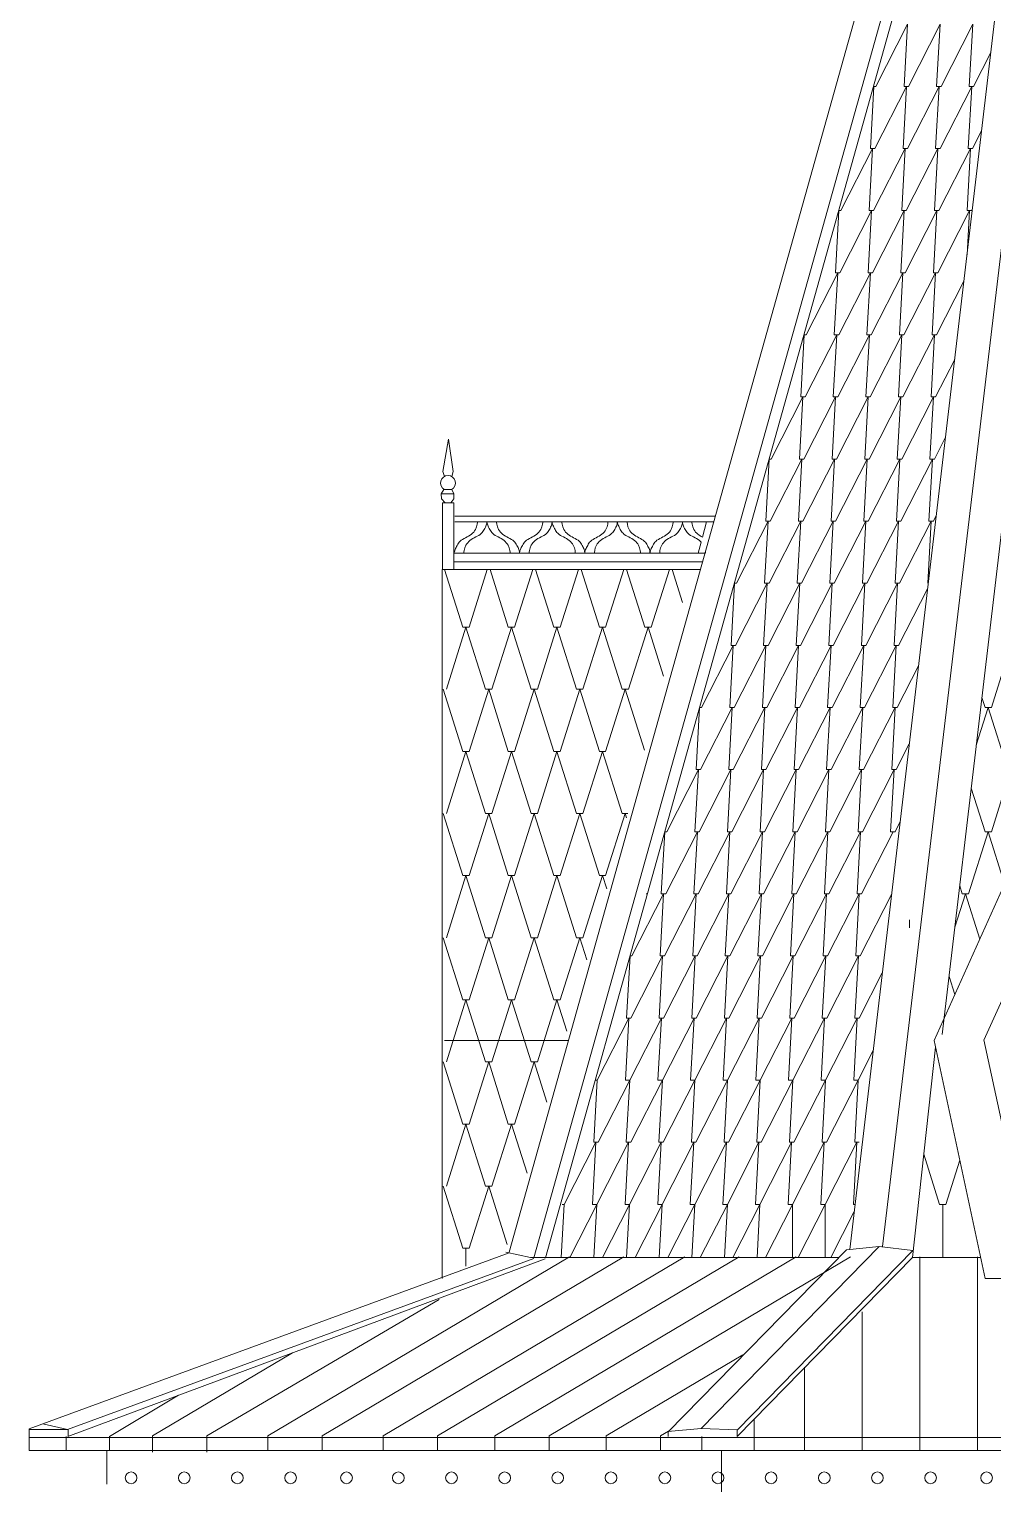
# Model space of a CAD drawing. Header units: millimetres. Extents: x 2399 to 111977, y 1313 to 59551.
# Drawn here: x 11889 to 15033, y 46561 to 51308 of the extents above; entities that cross this region are included whole.
import ezdxf

# ---------------------------------------------------------------- set-up
doc = ezdxf.new("R2010")
doc.units = ezdxf.units.MM
doc.layers.add('hatch1', color=7, linetype='Continuous', lineweight=20, true_color=0x6a6a6a)
doc.layers.add('main line', color=7, linetype='Continuous', lineweight=13)

msp = doc.modelspace()

# ---------------------------------------------------------------- linework, layer by layer
at = {"layer": 'hatch1', "color": 251, "linetype": 'Continuous', "lineweight": 20, "true_color": 0x6a6a6a}
for p, q in [((14651.2809, 51121.1367), (14754.5786, 51323.7863)), ((14754.5786, 51323.7863), (14743.4017, 51121.1367)), ((14757.7202, 51121.1367), (14861.0179, 51323.7863)), ((14861.0179, 51323.7863), (14849.8411, 51121.1367)), ((14864.1596, 51121.1367), (14967.4573, 51323.7863)), ((14967.4573, 51323.7863), (14956.2804, 51121.1367)), ((14970.5989, 51121.1367), (15026.8586, 51231.5071)), ((14644.9024, 51121.1367), (14633.7256, 50918.487)), ((14651.2809, 51121.1367), (14644.9024, 51121.1367)), ((14648.0441, 50918.487), (14751.3418, 51121.1367)), ((14751.3418, 51121.1367), (14740.1649, 50918.487)), ((14757.7202, 51121.1367), (14743.4017, 51121.1367)), ((14754.4834, 50918.487), (14857.7811, 51121.1367)), ((14857.7811, 51121.1367), (14846.6043, 50918.487)), ((14864.1596, 51121.1367), (14849.8411, 51121.1367)), ((14860.9228, 50918.487), (14964.2204, 51121.1367)), ((14964.2204, 51121.1367), (14953.0436, 50918.487)), ((14970.5989, 51121.1367), (14956.2804, 51121.1367)), ((14967.3621, 50918.487), (14996.7368, 50976.1144)), ((14537.5871, 50715.8373), (14640.8848, 50918.487)), ((14640.8848, 50918.487), (14629.708, 50715.8373)), ((14648.0441, 50918.487), (14633.7256, 50918.487)), ((14644.0265, 50715.8373), (14747.3242, 50918.487)), ((14747.3242, 50918.487), (14736.1473, 50715.8373)), ((14754.4834, 50918.487), (14740.1649, 50918.487)), ((14750.4658, 50715.8373), (14853.7635, 50918.487)), ((14853.7635, 50918.487), (14842.5867, 50715.8373)), ((14860.9228, 50918.487), (14846.6043, 50918.487)), ((14856.9052, 50715.8373), (14960.2028, 50918.487)), ((14960.2028, 50918.487), (14949.026, 50715.8373)), ((14967.3621, 50918.487), (14953.0436, 50918.487)), ((14531.2087, 50715.8373), (14520.0318, 50513.1876)), ((14537.5871, 50715.8373), (14531.2087, 50715.8373)), ((14534.3503, 50513.1876), (14637.648, 50715.8373)), ((14637.648, 50715.8373), (14626.4712, 50513.1876)), ((14644.0265, 50715.8373), (14629.708, 50715.8373)), ((14640.7897, 50513.1876), (14744.0874, 50715.8373)), ((14744.0874, 50715.8373), (14732.9105, 50513.1876)), ((14750.4658, 50715.8373), (14736.1473, 50715.8373)), ((14747.229, 50513.1876), (14850.5267, 50715.8373)), ((14850.5267, 50715.8373), (14839.3498, 50513.1876)), ((14856.9052, 50715.8373), (14842.5867, 50715.8373)), ((14853.6683, 50513.1876), (14956.966, 50715.8373)), ((14956.966, 50715.8373), (14948.9964, 50571.3391)), ((14963.3445, 50715.8373), (14949.026, 50715.8373)), ((14963.3445, 50715.8373), (14966.8501, 50722.7146)), ((14423.8934, 50310.5379), (14527.1911, 50513.1876)), ((14527.1911, 50513.1876), (14516.0142, 50310.5379)), ((14534.3503, 50513.1876), (14520.0318, 50513.1876)), ((14530.3327, 50310.5379), (14633.6304, 50513.1876)), ((14633.6304, 50513.1876), (14622.4536, 50310.5379)), ((14640.7897, 50513.1876), (14626.4712, 50513.1876)), ((14636.7721, 50310.5379), (14740.0698, 50513.1876)), ((14740.0698, 50513.1876), (14728.8929, 50310.5379)), ((14747.229, 50513.1876), (14732.9105, 50513.1876)), ((14743.2114, 50310.5379), (14846.5091, 50513.1876)), ((14846.5091, 50513.1876), (14835.3322, 50310.5379)), ((14853.6683, 50513.1876), (14839.3498, 50513.1876)), ((14849.6507, 50310.5379), (14938.8835, 50485.595)), ((14417.5149, 50310.5379), (14406.3381, 50107.8882)), ((14423.8934, 50310.5379), (14417.5149, 50310.5379)), ((14420.6566, 50107.8882), (14523.9543, 50310.5379)), ((14523.9543, 50310.5379), (14512.7774, 50107.8882)), ((14530.3327, 50310.5379), (14516.0142, 50310.5379)), ((14527.0959, 50107.8882), (14630.3936, 50310.5379)), ((14630.3936, 50310.5379), (14619.2168, 50107.8882)), ((14636.7721, 50310.5379), (14622.4536, 50310.5379)), ((14633.5352, 50107.8882), (14736.8329, 50310.5379)), ((14736.8329, 50310.5379), (14725.6561, 50107.8882)), ((14743.2114, 50310.5379), (14728.8929, 50310.5379)), ((14739.9746, 50107.8882), (14843.2723, 50310.5379)), ((14843.2723, 50310.5379), (14832.0954, 50107.8882)), ((14849.6507, 50310.5379), (14835.3322, 50310.5379)), ((14846.4139, 50107.8882), (14908.7618, 50230.2023)), ((14310.1996, 49905.2385), (14413.4973, 50107.8882)), ((14413.4973, 50107.8882), (14402.3205, 49905.2385)), ((14420.6566, 50107.8882), (14406.3381, 50107.8882)), ((14416.639, 49905.2385), (14519.9367, 50107.8882)), ((14519.9367, 50107.8882), (14508.7598, 49905.2385)), ((14527.0959, 50107.8882), (14512.7774, 50107.8882)), ((14523.0783, 49905.2385), (14626.376, 50107.8882)), ((14626.376, 50107.8882), (14615.1992, 49905.2385)), ((14633.5352, 50107.8882), (14619.2168, 50107.8882)), ((14629.5176, 49905.2385), (14732.8153, 50107.8882)), ((14732.8153, 50107.8882), (14721.6385, 49905.2385)), ((14739.9746, 50107.8882), (14725.6561, 50107.8882)), ((14735.957, 49905.2385), (14839.2547, 50107.8882)), ((14839.2547, 50107.8882), (14828.0778, 49905.2385)), ((14846.4139, 50107.8882), (14832.0954, 50107.8882)), ((14842.3963, 49905.2385), (14878.875, 49976.8025)), ((14303.8212, 49905.2385), (14292.6443, 49702.5888)), ((14310.1996, 49905.2385), (14303.8212, 49905.2385)), ((14306.9628, 49702.5888), (14410.2605, 49905.2385)), ((14410.2605, 49905.2385), (14399.0837, 49702.5888)), ((14416.639, 49905.2385), (14402.3205, 49905.2385)), ((14413.4022, 49702.5888), (14516.6998, 49905.2385)), ((14516.6998, 49905.2385), (14505.523, 49702.5888)), ((14523.0783, 49905.2385), (14508.7598, 49905.2385)), ((14519.8415, 49702.5888), (14623.1392, 49905.2385)), ((14623.1392, 49905.2385), (14611.9623, 49702.5888)), ((14629.5176, 49905.2385), (14615.1992, 49905.2385)), ((14626.2808, 49702.5888), (14729.5785, 49905.2385)), ((14729.5785, 49905.2385), (14718.4017, 49702.5888)), ((14735.957, 49905.2385), (14721.6385, 49905.2385)), ((14732.7202, 49702.5888), (14836.0179, 49905.2385)), ((14836.0179, 49905.2385), (14824.841, 49702.5888)), ((14842.3963, 49905.2385), (14828.0778, 49905.2385)), ((14196.5059, 49499.9391), (14299.8036, 49702.5888)), ((14299.8036, 49702.5888), (14288.6267, 49499.9391)), ((14306.9628, 49702.5888), (14292.6443, 49702.5888)), ((14302.9452, 49499.9391), (14406.2429, 49702.5888)), ((14406.2429, 49702.5888), (14395.0661, 49499.9391)), ((14413.4022, 49702.5888), (14399.0837, 49702.5888)), ((14409.3846, 49499.9391), (14512.6822, 49702.5888)), ((14512.6822, 49702.5888), (14501.5054, 49499.9391)), ((14519.8415, 49702.5888), (14505.523, 49702.5888)), ((14515.8239, 49499.9391), (14619.1216, 49702.5888)), ((14619.1216, 49702.5888), (14607.9447, 49499.9391)), ((14626.2808, 49702.5888), (14611.9623, 49702.5888)), ((14622.2632, 49499.9391), (14725.5609, 49702.5888)), ((14725.5609, 49702.5888), (14714.3841, 49499.9391)), ((14732.7202, 49702.5888), (14718.4017, 49702.5888)), ((14728.7026, 49499.9391), (14832.0003, 49702.5888)), ((14832.0003, 49702.5888), (14820.8234, 49499.9391)), ((14839.1595, 49702.5888), (14824.841, 49702.5888)), ((14839.1595, 49702.5888), (14848.7533, 49721.4099)), ((13244.5392, 49544.9284), (13303.9089, 49356.7877)), ((13383.8699, 49544.9284), (13324.5002, 49356.7877)), ((13393.0268, 49544.9284), (13452.3965, 49356.7877)), ((13532.3575, 49544.9284), (13472.9878, 49356.7877)), ((13541.5144, 49544.9284), (13600.884, 49356.7877)), ((13680.845, 49544.9284), (13621.4754, 49356.7877)), ((13690.002, 49544.9284), (13749.3716, 49356.7877)), ((13829.3326, 49544.9284), (13769.963, 49356.7877)), ((13838.4895, 49544.9284), (13897.8592, 49356.7877)), ((13977.8202, 49544.9284), (13918.4505, 49356.7877)), ((13986.9771, 49544.9284), (14020.8357, 49437.6317)), ((14190.1274, 49499.9391), (14178.9506, 49297.2894)), ((14196.5059, 49499.9391), (14190.1274, 49499.9391)), ((14193.2691, 49297.2894), (14296.5668, 49499.9391)), ((14296.5668, 49499.9391), (14285.3899, 49297.2894)), ((14302.9452, 49499.9391), (14288.6267, 49499.9391)), ((14299.7084, 49297.2894), (14403.0061, 49499.9391)), ((14403.0061, 49499.9391), (14391.8292, 49297.2894)), ((14409.3846, 49499.9391), (14395.0661, 49499.9391)), ((14406.1477, 49297.2894), (14509.4454, 49499.9391)), ((14509.4454, 49499.9391), (14498.2686, 49297.2894)), ((14515.8239, 49499.9391), (14501.5054, 49499.9391)), ((14512.5871, 49297.2894), (14615.8848, 49499.9391)), ((14615.8848, 49499.9391), (14604.7079, 49297.2894)), ((14622.2632, 49499.9391), (14607.9447, 49499.9391)), ((14619.0264, 49297.2894), (14722.3241, 49499.9391)), ((14722.3241, 49499.9391), (14711.1473, 49297.2894)), ((14728.7026, 49499.9391), (14714.3841, 49499.9391)), ((14725.4658, 49297.2894), (14820.7867, 49484.2903)), ((14822.6323, 49499.9391), (14820.8234, 49499.9391)), ((13314.2045, 49356.7877), (13250.2564, 49154.138)), ((13324.5002, 49356.7877), (13303.9089, 49356.7877)), ((13314.2045, 49356.7877), (13378.1527, 49154.138)), ((13462.6921, 49356.7877), (13398.744, 49154.138)), ((13472.9878, 49356.7877), (13452.3965, 49356.7877)), ((13462.6921, 49356.7877), (13526.6402, 49154.138)), ((13611.1797, 49356.7877), (13547.2316, 49154.138)), ((13621.4754, 49356.7877), (13600.884, 49356.7877)), ((13611.1797, 49356.7877), (13675.1278, 49154.138)), ((13759.6673, 49356.7877), (13695.7192, 49154.138)), ((13769.963, 49356.7877), (13749.3716, 49356.7877)), ((13759.6673, 49356.7877), (13823.6154, 49154.138)), ((13908.1549, 49356.7877), (13844.2067, 49154.138)), ((13918.4505, 49356.7877), (13897.8592, 49356.7877)), ((13908.1549, 49356.7877), (13958.7198, 49196.5488)), ((14082.8121, 49094.6397), (14186.1098, 49297.2894)), ((14186.1098, 49297.2894), (14174.933, 49094.6397)), ((14193.2691, 49297.2894), (14178.9506, 49297.2894)), ((14189.2515, 49094.6397), (14292.5492, 49297.2894)), ((14292.5492, 49297.2894), (14281.3723, 49094.6397)), ((14299.7084, 49297.2894), (14285.3899, 49297.2894)), ((14295.6908, 49094.6397), (14398.9885, 49297.2894)), ((14398.9885, 49297.2894), (14387.8116, 49094.6397)), ((14406.1477, 49297.2894), (14391.8292, 49297.2894)), ((14402.1301, 49094.6397), (14505.4278, 49297.2894)), ((14505.4278, 49297.2894), (14494.251, 49094.6397)), ((14512.5871, 49297.2894), (14498.2686, 49297.2894)), ((14508.5695, 49094.6397), (14611.8672, 49297.2894)), ((14611.8672, 49297.2894), (14600.6903, 49094.6397)), ((14619.0264, 49297.2894), (14604.7079, 49297.2894)), ((14615.0088, 49094.6397), (14718.3065, 49297.2894)), ((14718.3065, 49297.2894), (14707.1297, 49094.6397)), ((14725.4658, 49297.2894), (14711.1473, 49297.2894)), ((15092.2972, 49297.2894), (15028.349, 49094.6397)), ((14721.4482, 49094.6397), (14790.9, 49230.8904)), ((13239.9607, 49154.138), (13303.9089, 48951.4883)), ((13388.4483, 49154.138), (13324.5002, 48951.4883)), ((13398.744, 49154.138), (13378.1527, 49154.138)), ((13388.4483, 49154.138), (13452.3965, 48951.4883)), ((13536.9359, 49154.138), (13472.9878, 48951.4883)), ((13547.2316, 49154.138), (13526.6402, 49154.138)), ((13536.9359, 49154.138), (13600.884, 48951.4883)), ((13685.4235, 49154.138), (13621.4754, 48951.4883)), ((13695.7192, 49154.138), (13675.1278, 49154.138)), ((13685.4235, 49154.138), (13749.3716, 48951.4883)), ((13833.9111, 49154.138), (13769.963, 48951.4883)), ((13844.2067, 49154.138), (13823.6154, 49154.138)), ((13833.9111, 49154.138), (13896.604, 48955.466)), ((14076.4337, 49094.6397), (14065.2568, 48891.99)), ((14082.8121, 49094.6397), (14076.4337, 49094.6397)), ((14079.5753, 48891.99), (14182.873, 49094.6397)), ((14182.873, 49094.6397), (14171.6962, 48891.99)), ((14189.2515, 49094.6397), (14174.933, 49094.6397)), ((14186.0146, 48891.99), (14289.3123, 49094.6397)), ((14289.3123, 49094.6397), (14278.1355, 48891.99)), ((14295.6908, 49094.6397), (14281.3723, 49094.6397)), ((14292.454, 48891.99), (14395.7517, 49094.6397)), ((14395.7517, 49094.6397), (14384.5748, 48891.99)), ((14402.1301, 49094.6397), (14387.8116, 49094.6397)), ((14398.8933, 48891.99), (14502.191, 49094.6397)), ((14502.191, 49094.6397), (14491.0142, 48891.99)), ((14508.5695, 49094.6397), (14494.251, 49094.6397)), ((14505.3327, 48891.99), (14608.6304, 49094.6397)), ((14608.6304, 49094.6397), (14597.4535, 48891.99)), ((14615.0088, 49094.6397), (14600.6903, 49094.6397)), ((14611.772, 48891.99), (14715.0697, 49094.6397)), ((14715.0697, 49094.6397), (14703.8928, 48891.99)), ((14721.4482, 49094.6397), (14707.1297, 49094.6397)), ((15018.0534, 49094.6397), (14979.3786, 48972.0805)), ((14997.5873, 49126.8693), (15007.7577, 49094.6397)), ((15007.7577, 49094.6397), (15028.349, 49094.6397)), ((15018.0534, 49094.6397), (15082.0015, 48891.99)), ((13314.2045, 48951.4883), (13250.2564, 48748.8386)), ((13324.5002, 48951.4883), (13303.9089, 48951.4883)), ((13314.2045, 48951.4883), (13378.1527, 48748.8386)), ((13462.6921, 48951.4883), (13398.744, 48748.8386)), ((13472.9878, 48951.4883), (13452.3965, 48951.4883)), ((13462.6921, 48951.4883), (13526.6402, 48748.8386)), ((13611.1797, 48951.4883), (13547.2316, 48748.8386)), ((13621.4754, 48951.4883), (13600.884, 48951.4883)), ((13611.1797, 48951.4883), (13675.1278, 48748.8386)), ((13759.6673, 48951.4883), (13695.7192, 48748.8386)), ((13769.963, 48951.4883), (13749.3716, 48951.4883)), ((13759.6673, 48951.4883), (13823.6154, 48748.8386)), ((14718.2113, 48891.99), (14760.7782, 48975.4978)), ((13969.1184, 48689.3403), (14072.4161, 48891.99)), ((14072.4161, 48891.99), (14061.2392, 48689.3403)), ((14079.5753, 48891.99), (14065.2568, 48891.99)), ((14075.5577, 48689.3403), (14178.8554, 48891.99)), ((14178.8554, 48891.99), (14167.6786, 48689.3403)), ((14186.0146, 48891.99), (14171.6962, 48891.99)), ((14181.997, 48689.3403), (14285.2947, 48891.99)), ((14285.2947, 48891.99), (14274.1179, 48689.3403)), ((14292.454, 48891.99), (14278.1355, 48891.99)), ((14288.4364, 48689.3403), (14391.7341, 48891.99)), ((14391.7341, 48891.99), (14380.5572, 48689.3403)), ((14398.8933, 48891.99), (14384.5748, 48891.99)), ((14394.8757, 48689.3403), (14498.1734, 48891.99)), ((14498.1734, 48891.99), (14486.9966, 48689.3403)), ((14505.3327, 48891.99), (14491.0142, 48891.99)), ((14501.3151, 48689.3403), (14604.6128, 48891.99)), ((14604.6128, 48891.99), (14593.4359, 48689.3403)), ((14611.772, 48891.99), (14597.4535, 48891.99)), ((14607.7544, 48689.3403), (14711.0521, 48891.99)), ((14711.0521, 48891.99), (14699.8752, 48689.3403)), ((14718.2113, 48891.99), (14703.8928, 48891.99)), ((15092.2972, 48891.99), (15028.349, 48689.3403)), ((14962.8566, 48831.6305), (15007.7577, 48689.3403)), ((13239.9607, 48748.8386), (13303.9089, 48546.1889)), ((13388.4483, 48748.8386), (13324.5002, 48546.1889)), ((13398.744, 48748.8386), (13378.1527, 48748.8386)), ((13388.4483, 48748.8386), (13452.3965, 48546.1889)), ((13536.9359, 48748.8386), (13472.9878, 48546.1889)), ((13547.2316, 48748.8386), (13526.6402, 48748.8386)), ((13536.9359, 48748.8386), (13600.884, 48546.1889)), ((13685.4235, 48748.8386), (13621.4754, 48546.1889)), ((13695.7192, 48748.8386), (13675.1278, 48748.8386)), ((13685.4235, 48748.8386), (13749.3716, 48546.1889)), ((13833.9111, 48748.8386), (13769.963, 48546.1889)), ((13842.3203, 48748.8386), (13823.6154, 48748.8386)), ((13833.9111, 48748.8386), (13838.3658, 48734.7219)), ((14714.1937, 48689.3403), (14730.8915, 48722.098)), ((13962.7399, 48689.3403), (13951.5631, 48486.6906)), ((13969.1184, 48689.3403), (13962.7399, 48689.3403)), ((13965.8816, 48486.6906), (14069.1792, 48689.3403)), ((14069.1792, 48689.3403), (14058.0024, 48486.6906)), ((14075.5577, 48689.3403), (14061.2392, 48689.3403)), ((14072.3209, 48486.6906), (14175.6186, 48689.3403)), ((14175.6186, 48689.3403), (14164.4417, 48486.6906)), ((14181.997, 48689.3403), (14167.6786, 48689.3403)), ((14178.7602, 48486.6906), (14282.0579, 48689.3403)), ((14282.0579, 48689.3403), (14270.8811, 48486.6906)), ((14288.4364, 48689.3403), (14274.1179, 48689.3403)), ((14285.1996, 48486.6906), (14388.4973, 48689.3403)), ((14388.4973, 48689.3403), (14377.3204, 48486.6906)), ((14394.8757, 48689.3403), (14380.5572, 48689.3403)), ((14391.6389, 48486.6906), (14494.9366, 48689.3403)), ((14494.9366, 48689.3403), (14483.7598, 48486.6906)), ((14501.3151, 48689.3403), (14486.9966, 48689.3403)), ((14498.0782, 48486.6906), (14601.3759, 48689.3403)), ((14601.3759, 48689.3403), (14590.1991, 48486.6906)), ((14607.7544, 48689.3403), (14593.4359, 48689.3403)), ((14604.5176, 48486.6906), (14707.8153, 48689.3403)), ((14714.1937, 48689.3403), (14699.8752, 48689.3403)), ((15018.0534, 48689.3403), (14954.1052, 48486.6906)), ((15007.7577, 48689.3403), (15028.349, 48689.3403)), ((15018.0534, 48689.3403), (15071.6518, 48519.4886)), ((13314.2045, 48546.1889), (13250.2564, 48343.5392)), ((13324.5002, 48546.1889), (13303.9089, 48546.1889)), ((13314.2045, 48546.1889), (13378.1527, 48343.5392)), ((13462.6921, 48546.1889), (13398.744, 48343.5392)), ((13472.9878, 48546.1889), (13452.3965, 48546.1889)), ((13462.6921, 48546.1889), (13526.6402, 48343.5392)), ((13611.1797, 48546.1889), (13547.2316, 48343.5392)), ((13621.4754, 48546.1889), (13600.884, 48546.1889)), ((13611.1797, 48546.1889), (13675.1278, 48343.5392)), ((13759.6673, 48546.1889), (13695.7192, 48343.5392)), ((13769.963, 48546.1889), (13749.3716, 48546.1889)), ((13759.6673, 48546.1889), (13773.3791, 48502.7365)), ((14925.33, 48512.6251), (14933.5139, 48486.6906)), ((13855.4246, 48284.0409), (13958.7223, 48486.6906)), ((13958.7223, 48486.6906), (13947.5455, 48284.0409)), ((13965.8816, 48486.6906), (13951.5631, 48486.6906)), ((13961.864, 48284.0409), (14065.1616, 48486.6906)), ((14065.1616, 48486.6906), (14053.9848, 48284.0409)), ((14072.3209, 48486.6906), (14058.0024, 48486.6906)), ((14068.3033, 48284.0409), (14171.601, 48486.6906)), ((14171.601, 48486.6906), (14160.4241, 48284.0409)), ((14178.7602, 48486.6906), (14164.4417, 48486.6906)), ((14174.7426, 48284.0409), (14278.0403, 48486.6906)), ((14278.0403, 48486.6906), (14266.8635, 48284.0409)), ((14285.1996, 48486.6906), (14270.8811, 48486.6906)), ((14281.182, 48284.0409), (14384.4797, 48486.6906)), ((14384.4797, 48486.6906), (14373.3028, 48284.0409)), ((14391.6389, 48486.6906), (14377.3204, 48486.6906)), ((14387.6213, 48284.0409), (14490.919, 48486.6906)), ((14490.919, 48486.6906), (14479.7422, 48284.0409)), ((14498.0782, 48486.6906), (14483.7598, 48486.6906)), ((14494.0606, 48284.0409), (14597.3583, 48486.6906)), ((14597.3583, 48486.6906), (14586.1815, 48284.0409)), ((14604.5176, 48486.6906), (14590.1991, 48486.6906)), ((14600.5, 48284.0409), (14703.7977, 48486.6906)), ((14943.8096, 48486.6906), (14909.4826, 48377.9096)), ((14933.5139, 48486.6906), (14954.1052, 48486.6906)), ((14943.8096, 48486.6906), (14990.4232, 48338.9734)), ((13239.9607, 48343.5392), (13303.9089, 48140.8895)), ((13388.4483, 48343.5392), (13324.5002, 48140.8895)), ((13398.744, 48343.5392), (13378.1527, 48343.5392)), ((13388.4483, 48343.5392), (13452.3965, 48140.8895)), ((13536.9359, 48343.5392), (13472.9878, 48140.8895)), ((13547.2316, 48343.5392), (13526.6402, 48343.5392)), ((13536.9359, 48343.5392), (13600.884, 48140.8895)), ((13685.4235, 48343.5392), (13621.4754, 48140.8895)), ((13695.7192, 48343.5392), (13675.1278, 48343.5392)), ((13685.4235, 48343.5392), (13708.3925, 48270.7512)), ((13849.4264, 48284.0409), (13838.2496, 48081.3912)), ((13855.4246, 48284.0409), (13849.0462, 48284.0409)), ((13852.5681, 48081.3912), (13955.8658, 48284.0409)), ((13955.8658, 48284.0409), (13944.6889, 48081.3912)), ((13961.864, 48284.0409), (13947.5455, 48284.0409)), ((13959.0074, 48081.3912), (14062.3051, 48284.0409)), ((14062.3051, 48284.0409), (14051.1283, 48081.3912)), ((14068.3033, 48284.0409), (14053.9848, 48284.0409)), ((14065.4468, 48081.3912), (14168.7445, 48284.0409)), ((14168.7445, 48284.0409), (14157.5676, 48081.3912)), ((14174.7426, 48284.0409), (14160.4241, 48284.0409)), ((14171.8861, 48081.3912), (14275.1838, 48284.0409)), ((14275.1838, 48284.0409), (14264.007, 48081.3912)), ((14281.182, 48284.0409), (14266.8635, 48284.0409)), ((14278.3254, 48081.3912), (14381.6231, 48284.0409)), ((14381.6231, 48284.0409), (14370.4463, 48081.3912)), ((14387.6213, 48284.0409), (14373.3028, 48284.0409)), ((14384.7648, 48081.3912), (14488.0625, 48284.0409)), ((14488.0625, 48284.0409), (14476.8856, 48081.3912)), ((14494.0606, 48284.0409), (14479.7422, 48284.0409)), ((14491.2041, 48081.3912), (14594.5018, 48284.0409)), ((14594.5018, 48284.0409), (14583.325, 48081.3912)), ((14600.5, 48284.0409), (14586.1815, 48284.0409)), ((14597.6435, 48081.3912), (14672.6886, 48228.615)), ((14890.5993, 48217.3863), (14909.1946, 48158.4583)), ((13314.2045, 48140.8895), (13250.2564, 47938.2398)), ((13324.5002, 48140.8895), (13303.9089, 48140.8895)), ((13314.2045, 48140.8895), (13378.1527, 47938.2398)), ((13462.6921, 48140.8895), (13398.744, 47938.2398)), ((13472.9878, 48140.8895), (13452.3965, 48140.8895)), ((13462.6921, 48140.8895), (13526.6402, 47938.2398)), ((13611.1797, 48140.8895), (13547.2316, 47938.2398)), ((13621.4754, 48140.8895), (13600.884, 48140.8895)), ((13611.1797, 48140.8895), (13643.4058, 48038.7658)), ((13742.1112, 47878.7415), (13845.4088, 48081.3912)), ((13845.4088, 48081.3912), (13834.232, 47878.7415)), ((13852.5681, 48081.3912), (13838.2496, 48081.3912)), ((13848.5505, 47878.7415), (13951.8482, 48081.3912)), ((13951.8482, 48081.3912), (13940.6713, 47878.7415)), ((13959.0074, 48081.3912), (13944.6889, 48081.3912)), ((13954.9898, 47878.7415), (14058.2875, 48081.3912)), ((14058.2875, 48081.3912), (14047.1107, 47878.7415)), ((14065.4468, 48081.3912), (14051.1283, 48081.3912)), ((14061.4292, 47878.7415), (14164.7269, 48081.3912)), ((14164.7269, 48081.3912), (14153.55, 47878.7415)), ((14171.8861, 48081.3912), (14157.5676, 48081.3912)), ((14167.8685, 47878.7415), (14271.1662, 48081.3912)), ((14271.1662, 48081.3912), (14259.9894, 47878.7415)), ((14278.3254, 48081.3912), (14264.007, 48081.3912)), ((14274.3078, 47878.7415), (14377.6055, 48081.3912)), ((14377.6055, 48081.3912), (14366.4287, 47878.7415)), ((14384.7648, 48081.3912), (14370.4463, 48081.3912)), ((14380.7472, 47878.7415), (14484.0449, 48081.3912)), ((14484.0449, 48081.3912), (14472.868, 47878.7415)), ((14491.2041, 48081.3912), (14476.8856, 48081.3912)), ((14487.1865, 47878.7415), (14590.4842, 48081.3912)), ((14590.4842, 48081.3912), (14579.3074, 47878.7415)), ((14597.6435, 48081.3912), (14583.325, 48081.3912)), ((14593.6259, 47878.7415), (14642.8019, 47975.2152)), ((13239.9607, 47938.2398), (13303.9089, 47735.5901)), ((13388.4483, 47938.2398), (13324.5002, 47735.5901)), ((13398.744, 47938.2398), (13378.1527, 47938.2398)), ((13388.4483, 47938.2398), (13452.3965, 47735.5901)), ((13536.9359, 47938.2398), (13472.9878, 47735.5901)), ((13547.2316, 47938.2398), (13526.6402, 47938.2398)), ((13536.9359, 47938.2398), (13578.4192, 47806.7805)), ((13742.1112, 47878.7415), (13730.9343, 47676.0918)), ((13742.1112, 47878.7415), (13735.7327, 47878.7415)), ((13745.2528, 47676.0918), (13848.5505, 47878.7415)), ((13848.5505, 47878.7415), (13834.232, 47878.7415)), ((13848.5505, 47878.7415), (13837.3737, 47676.0918)), ((13851.6921, 47676.0918), (13954.9898, 47878.7415)), ((13954.9898, 47878.7415), (13940.6713, 47878.7415)), ((13954.9898, 47878.7415), (13943.813, 47676.0918)), ((13958.1315, 47676.0918), (14061.4292, 47878.7415)), ((14061.4292, 47878.7415), (14047.1107, 47878.7415)), ((14061.4292, 47878.7415), (14050.2523, 47676.0918)), ((14064.5708, 47676.0918), (14167.8685, 47878.7415)), ((14167.8685, 47878.7415), (14153.55, 47878.7415)), ((14167.8685, 47878.7415), (14156.6917, 47676.0918)), ((14171.0102, 47676.0918), (14274.3078, 47878.7415)), ((14274.3078, 47878.7415), (14259.9894, 47878.7415)), ((14274.3078, 47878.7415), (14263.131, 47676.0918)), ((14277.4495, 47676.0918), (14380.7472, 47878.7415)), ((14380.7472, 47878.7415), (14366.4287, 47878.7415)), ((14380.7472, 47878.7415), (14369.5703, 47676.0918)), ((14383.8888, 47676.0918), (14487.1865, 47878.7415)), ((14487.1865, 47878.7415), (14472.868, 47878.7415)), ((14487.1865, 47878.7415), (14476.0097, 47676.0918)), ((14490.3282, 47676.0918), (14593.6259, 47878.7415)), ((14593.6259, 47878.7415), (14579.3074, 47878.7415)), ((14593.6259, 47878.7415), (14582.449, 47676.0918)), ((13314.2045, 47735.5901), (13250.2564, 47532.9404)), ((13324.5002, 47735.5901), (13303.9089, 47735.5901)), ((13314.2045, 47735.5901), (13378.1527, 47532.9404)), ((13462.6921, 47735.5901), (13398.744, 47532.9404)), ((13472.9878, 47735.5901), (13452.3965, 47735.5901)), ((13462.6921, 47735.5901), (13513.4326, 47574.7952)), ((13634.7959, 47473.4421), (13738.0936, 47676.0918)), ((13738.0936, 47676.0918), (13726.9167, 47473.4421)), ((13745.2528, 47676.0918), (13730.9343, 47676.0918)), ((13741.2352, 47473.4421), (13844.5329, 47676.0918)), ((13844.5329, 47676.0918), (13833.3561, 47473.4421)), ((13851.6921, 47676.0918), (13837.3737, 47676.0918)), ((13847.6745, 47473.4421), (13950.9722, 47676.0918)), ((13950.9722, 47676.0918), (13939.7954, 47473.4421)), ((13958.1315, 47676.0918), (13943.813, 47676.0918)), ((13954.1139, 47473.4421), (14057.4116, 47676.0918)), ((14057.4116, 47676.0918), (14046.2347, 47473.4421)), ((14064.5708, 47676.0918), (14050.2523, 47676.0918)), ((14060.5532, 47473.4421), (14163.8509, 47676.0918)), ((14163.8509, 47676.0918), (14152.6741, 47473.4421)), ((14171.0102, 47676.0918), (14156.6917, 47676.0918)), ((14166.9926, 47473.4421), (14270.2902, 47676.0918)), ((14270.2902, 47676.0918), (14259.1134, 47473.4421)), ((14277.4495, 47676.0918), (14263.131, 47676.0918)), ((14273.4319, 47473.4421), (14376.7296, 47676.0918)), ((14376.7296, 47676.0918), (14365.5527, 47473.4421)), ((14383.8888, 47676.0918), (14369.5703, 47676.0918)), ((14379.8712, 47473.4421), (14483.1689, 47676.0918)), ((14483.1689, 47676.0918), (14471.9921, 47473.4421)), ((14490.3282, 47676.0918), (14476.0097, 47676.0918)), ((14486.3106, 47473.4421), (14589.6083, 47676.0918)), ((14589.6083, 47676.0918), (14578.4314, 47473.4421)), ((14596.7675, 47676.0918), (14582.449, 47676.0918)), ((14807.5971, 47637.1923), (14859.2701, 47473.4421)), ((14925.3604, 47617.6269), (14879.8614, 47473.4421)), ((13239.9607, 47532.9404), (13303.9089, 47330.2907)), ((13388.4483, 47532.9404), (13324.5002, 47330.2907)), ((13398.744, 47532.9404), (13378.1527, 47532.9404)), ((13388.4483, 47532.9404), (13448.4459, 47342.8098)), ((13634.7959, 47473.4421), (13625.2581, 47300.5102)), ((13634.7959, 47473.4421), (13628.4174, 47473.4421)), ((13653.0857, 47300.5102), (13741.2352, 47473.4421)), ((13741.2352, 47473.4421), (13726.9167, 47473.4421)), ((13741.2352, 47473.4421), (13731.6974, 47300.5102)), ((13759.525, 47300.5102), (13847.6745, 47473.4421)), ((13847.6745, 47473.4421), (13833.3561, 47473.4421)), ((13847.6745, 47473.4421), (13838.1367, 47300.5102)), ((13865.9644, 47300.5102), (13954.1139, 47473.4421)), ((13954.1139, 47473.4421), (13939.7954, 47473.4421)), ((13954.1139, 47473.4421), (13944.5761, 47300.5102)), ((13972.4037, 47300.5102), (14060.5532, 47473.4421)), ((14060.5532, 47473.4421), (14046.2347, 47473.4421)), ((14060.5532, 47473.4421), (14051.0154, 47300.5102)), ((14078.843, 47300.5102), (14166.9926, 47473.4421)), ((14166.9926, 47473.4421), (14152.6741, 47473.4421)), ((14166.9926, 47473.4421), (14157.4547, 47300.5102)), ((14185.2824, 47300.5102), (14273.4319, 47473.4421)), ((14273.4319, 47473.4421), (14259.1134, 47473.4421)), ((14273.4319, 47473.4421), (14263.8941, 47300.5102)), ((14291.7217, 47300.5102), (14379.8712, 47473.4421)), ((14379.8712, 47473.4421), (14365.5527, 47473.4421)), ((14379.8712, 47473.4421), (14379.8712, 47300.5102)), ((14398.1611, 47300.5102), (14486.3106, 47473.4421)), ((14486.3106, 47473.4421), (14471.9921, 47473.4421)), ((14486.3106, 47473.4421), (14486.3106, 47300.5102)), ((14583.6213, 47473.4421), (14578.4314, 47473.4421)), ((14859.2701, 47473.4421), (14879.8614, 47473.4421)), ((14869.5658, 47473.4421), (14869.1786, 47472.2153)), ((14869.5658, 47473.4421), (14869.5658, 47300.5102)), ((14869.5658, 47473.4421), (14869.9529, 47472.2153)), ((14504.6004, 47300.5102), (14580.8733, 47450.1425)), ((13324.5002, 47330.2907), (13303.9089, 47330.2907)), ((13314.2045, 47330.2907), (13313.8174, 47329.0639)), ((13314.2045, 47330.2907), (13314.2045, 47271.3749)), ((13314.2045, 47330.2907), (13314.5917, 47329.0639))]:
    msp.add_line(p, q, dxfattribs=at)
at = {"layer": 'main line', "color": 7, "linetype": 'Continuous', "lineweight": 13}
for p, q in [((13455.146, 47317.2972), (14904.3776, 52490.6757)), ((13535.9958, 47299.3835), (14989.6773, 52490.6757)), ((13573.236, 47298.8652), (15026.737, 52490.6757)), ((14566.2564, 47326.2105), (15175.2158, 52489.3792)), ((14673.7761, 47335.9782), (15286.2012, 52488.5781)), ((14868.2536, 48027.4307), (15392.9551, 52487.8076)), ((13238.3419, 49865.0276), (13257.1002, 49969.9206)), ((13257.1002, 49969.9206), (13272.0302, 49864.262)), ((13243.7203, 49848.5323), (13238.3419, 49865.0276)), ((13272.0302, 49864.262), (13267.7944, 49848.3193)), ((13233.3653, 49791.526), (13241.7873, 49805.6903)), ((13241.7873, 49805.6903), (13268.202, 49805.6903)), ((13268.202, 49805.6903), (13275.0928, 49791.526)), ((13234.5137, 49775.8303), (13233.3653, 49791.526)), ((13233.3653, 49791.526), (13275.0928, 49791.526)), ((13245.9984, 49762.3248), (13234.5137, 49775.8303)), ((13237.1201, 49762.3248), (13237.1201, 49544.9284)), ((13274.6661, 49762.3248), (13237.1201, 49762.3248)), ((13275.0928, 49775.0646), (13264.7566, 49762.3248)), ((13274.6661, 49544.9284), (13274.6661, 49762.3248)), ((13275.0928, 49791.526), (13275.0928, 49775.0646)), ((13277.8907, 49700.7577), (13351.6944, 49700.7577)), ((13277.8907, 49700.7577), (13564.5928, 49700.7577)), ((13277.8907, 49700.7577), (13777.4912, 49700.7577)), ((13277.8907, 49700.7577), (13992.0832, 49700.7577)), ((13277.8907, 49700.7577), (13992.0832, 49700.7577)), ((13277.8907, 49700.7577), (13992.0832, 49700.7577)), ((13277.8907, 49700.7577), (13992.0832, 49700.7577)), ((13277.8907, 49700.7577), (13992.0832, 49700.7577)), ((13277.8907, 49700.7577), (13992.0832, 49700.7577)), ((13277.8907, 49700.7577), (13992.0832, 49700.7577)), ((13277.8907, 49700.7577), (13992.0832, 49700.7577)), ((13277.8907, 49700.7577), (13992.0832, 49700.7577)), ((13277.8907, 49700.7577), (13992.0832, 49700.7577)), ((13277.8907, 49700.7577), (13992.0832, 49700.7577)), ((13277.8907, 49700.7577), (14122.8309, 49700.7577)), ((13278.2077, 49719.3066), (14128.027, 49719.3066)), ((14099.1561, 49700.7577), (14085.7086, 49650.5711)), ((14081.3379, 49634.2593), (14071.7761, 49598.5743)), ((13275.6489, 49569.6146), (14086.0934, 49569.6146)), ((13275.6489, 49569.6146), (13961.9371, 49569.6146)), ((13276.1439, 49598.5743), (13670.9609, 49598.5743)), ((13276.1439, 49598.5743), (14094.206, 49598.5743)), ((13276.1439, 49598.5743), (13968.5941, 49598.5743)), ((13276.1439, 49598.5743), (13968.5941, 49598.5743)), ((13276.1439, 49598.5743), (13968.5941, 49598.5743)), ((13276.1439, 49598.5743), (13968.5941, 49598.5743)), ((13276.1439, 49598.5743), (13968.5941, 49598.5743)), ((13276.1439, 49598.5743), (13883.8593, 49598.5743)), ((13236.6487, 47231.4916), (13236.6487, 49544.9284)), ((14079.178, 49544.9284), (13236.6487, 49544.9284)), ((13236.6487, 49544.9284), (13274.6661, 49544.9284)), ((14841.3101, 48007.5978), (15533.0813, 49544.9284)), ((15003.7822, 48008.7337), (15532.3577, 49174.9748)), ((13905.78, 48486.6906), (13902.263, 48486.6906)), ((14761.711, 48375.1964), (14761.711, 48402.1465)), ((13648.5217, 48007.5978), (13244.11, 48007.5978)), ((15008.584, 47231.4916), (14841.3101, 48007.5978)), ((15172.0163, 47231.4916), (15004.2671, 48009.8035)), ((14770.6513, 47300.5102), (14845.9044, 47986.2817)), ((14555.3768, 47325.4348), (13973.6145, 46731.3459)), ((14662.8232, 47335.9782), (14081.0609, 46741.8893)), ((14662.8232, 47335.9782), (14555.3768, 47325.4348)), ((14662.8232, 47335.9782), (14772.7578, 47322.4799)), ((13454.796, 47315.1023), (11889.1739, 46740.5309)), ((13535.4394, 47297.0346), (12014.6107, 46738.9021)), ((13572.6486, 47295.4312), (12015.5678, 46716.3346)), ((13651.5078, 47301.9462), (12667.9731, 46717.7706)), ((13828.8258, 47301.9462), (12845.2911, 46717.7706)), ((14027.8066, 47301.9462), (13044.2719, 46717.7706)), ((14205.1246, 47301.9462), (13221.59, 46717.7706)), ((14391.7364, 47301.9462), (13408.2017, 46717.7706)), ((13444.1932, 47317.2972), (13525.2844, 47300.5102)), ((14530.9694, 47300.5102), (13525.2844, 47300.5102)), ((14569.0544, 47301.9462), (13585.5197, 46717.7706)), ((14199.3094, 46716.3346), (14770.6513, 47300.5102)), ((14772.7578, 47322.4799), (14199.8245, 46737.4071)), ((14993.8747, 47300.5102), (14770.6513, 47300.5102)), ((14794.9295, 47301.9462), (14794.9295, 46670.8185)), ((14983.2736, 47301.9462), (14983.2736, 46670.8185)), ((15008.584, 47231.4916), (15172.0163, 47231.4916)), ((13226.5888, 47162.741), (12468.9923, 46717.7706)), ((14606.5853, 47123.2834), (14606.5853, 46670.8185)), ((12747.6712, 46988.6124), (12291.6743, 46717.7706)), ((14217.822, 46982.4908), (13772.1314, 46717.7706)), ((14418.2412, 46941.9476), (14418.2412, 46670.8185)), ((12150.9102, 46716.3346), (12376.4696, 46850.5582)), ((12014.6107, 46738.9021), (11933.9674, 46756.9698)), ((14254.2111, 46772.4695), (14254.2111, 46670.8185)), ((12014.6107, 46738.9021), (11888.7742, 46738.9021)), ((11889.1739, 46740.5309), (11889.1739, 46670.8185)), ((11889.2748, 46713.1335), (19211.588, 46713.1335)), ((12009.3185, 46716.3346), (12009.3185, 46670.8185)), ((12015.9742, 46738.9021), (12015.9742, 46716.3346)), ((12150.9102, 46716.3346), (12150.9102, 46670.8185)), ((12291.6743, 46717.7706), (12291.6743, 46665.3634)), ((12468.9923, 46717.7706), (12468.9923, 46665.3634)), ((12667.9731, 46717.7706), (12667.9731, 46670.8185)), ((12845.2911, 46717.7706), (12845.2911, 46670.8185)), ((13044.2719, 46717.7706), (13044.2719, 46670.8185)), ((13221.59, 46717.7706), (13221.59, 46670.8185)), ((13408.2017, 46717.7706), (13408.2017, 46670.8185)), ((13585.5197, 46717.7706), (13585.5197, 46670.8185)), ((13772.1314, 46717.7706), (13772.1314, 46671.4828)), ((13975.4346, 46733.2046), (13949.4495, 46717.7706)), ((13949.4495, 46717.7706), (13949.4495, 46671.4828)), ((14081.0609, 46741.8893), (13973.2157, 46731.8238)), ((13974.1696, 46731.9128), (13974.1696, 46716.3346)), ((14081.0609, 46741.8893), (14199.8245, 46737.4071)), ((14083.8544, 46716.3346), (14083.8544, 46670.8185)), ((14199.3094, 46737.4071), (14199.3094, 46716.3346)), ((11889.1739, 46670.8185), (19208.5349, 46670.8185)), ((12141.9928, 46560.6788), (12141.9928, 46670.8185)), ((14147.7319, 46471.4957), (14147.7319, 46670.8185))]:
    msp.add_line(p, q, dxfattribs=at)
for centre in [(12221.5566, 46581.1338), (12221.5566, 46581.1338), (12221.5566, 46581.1338), (12221.5566, 46581.1338), (12221.5566, 46581.1338), (12221.5566, 46581.1338), (12394.9686, 46581.1338), (12394.9686, 46581.1338), (12394.9686, 46581.1338), (12394.9686, 46581.1338), (12394.9686, 46581.1338), (12394.9686, 46581.1338), (12568.3805, 46581.1338), (12568.3805, 46581.1338), (12568.3805, 46581.1338), (12568.3805, 46581.1338), (12568.3805, 46581.1338), (12568.3805, 46581.1338), (12741.7925, 46581.1338), (12741.7925, 46581.1338), (12741.7925, 46581.1338), (12741.7925, 46581.1338), (12741.7925, 46581.1338), (12741.7925, 46581.1338), (12924.388, 46581.1338), (12924.388, 46581.1338), (12924.388, 46581.1338), (12924.388, 46581.1338), (12924.388, 46581.1338), (12924.388, 46581.1338), (13093.5259, 46581.1338), (13093.5259, 46581.1338), (13093.5259, 46581.1338), (13093.5259, 46581.1338), (13093.5259, 46581.1338), (13093.5259, 46581.1338), (13266.9379, 46581.1338), (13266.9379, 46581.1338), (13266.9379, 46581.1338), (13266.9379, 46581.1338), (13266.9379, 46581.1338), (13266.9379, 46581.1338), (13440.3498, 46581.1338), (13440.3498, 46581.1338), (13440.3498, 46581.1338), (13440.3498, 46581.1338), (13440.3498, 46581.1338), (13440.3498, 46581.1338), (13613.7618, 46581.1338), (13613.7618, 46581.1338), (13613.7618, 46581.1338), (13613.7618, 46581.1338), (13613.7618, 46581.1338), (13613.7618, 46581.1338), (13787.1737, 46581.1338), (13787.1737, 46581.1338), (13787.1737, 46581.1338), (13787.1737, 46581.1338), (13787.1737, 46581.1338), (13787.1737, 46581.1338), (13963.0404, 46581.1338), (13963.0404, 46581.1338), (13963.0404, 46581.1338), (13963.0404, 46581.1338), (13963.0404, 46581.1338), (13963.0404, 46581.1338), (14136.4524, 46581.1338), (14136.4524, 46581.1338), (14136.4524, 46581.1338), (14136.4524, 46581.1338), (14136.4524, 46581.1338), (14136.4524, 46581.1338), (14309.8644, 46581.1338), (14309.8644, 46581.1338), (14309.8644, 46581.1338), (14309.8644, 46581.1338), (14309.8644, 46581.1338), (14309.8644, 46581.1338), (14483.2763, 46581.1338), (14483.2763, 46581.1338), (14483.2763, 46581.1338), (14483.2763, 46581.1338), (14483.2763, 46581.1338), (14483.2763, 46581.1338), (14656.6883, 46581.1338), (14656.6883, 46581.1338), (14656.6883, 46581.1338), (14656.6883, 46581.1338), (14656.6883, 46581.1338), (14656.6883, 46581.1338), (14830.1003, 46581.1338), (14830.1003, 46581.1338), (14830.1003, 46581.1338), (14830.1003, 46581.1338), (14830.1003, 46581.1338), (14830.1003, 46581.1338), (15012.6958, 46581.1338), (15012.6958, 46581.1338), (15012.6958, 46581.1338), (15012.6958, 46581.1338), (15012.6958, 46581.1338), (15012.6958, 46581.1338)]:
    msp.add_circle(centre, 19.1338, dxfattribs=at)
msp.add_arc((13255.5689, 49827.1283), 24.4646, 298.8026305, 241.1973695, dxfattribs=at)
for points, knots in [([(13275.9005, 49599.4839), (13275.9005, 49599.4839), (13276.9624, 49604.7568), (13278.8158, 49609.7785), (13280.5883, 49614.5813), (13282.9737, 49619.126), (13285.4844, 49623.5921), (13288.0709, 49628.193), (13290.7822, 49632.7536), (13294.5347, 49636.453), (13299.7962, 49641.6403), (13306.5815, 49644.8586), (13313.1116, 49648.3613), (13319.7224, 49651.9073), (13326.3207, 49655.5689), (13332.1648, 49660.2696), (13337.3058, 49664.4047), (13341.8888, 49669.2309), (13345.0258, 49675.0359), (13351.3945, 49686.8212), (13351.6944, 49700.7577), (13351.6944, 49700.7577)], [0, 0, 0, 0, 1, 1, 1, 2, 2, 2, 3, 3, 3, 4, 4, 4, 5, 5, 5, 6, 6, 6, 7, 7, 7, 7]), ([(13382.2686, 49699.8482), (13382.2686, 49699.8482), (13381.976, 49694.5558), (13380.4206, 49689.5536), (13378.8986, 49684.659), (13376.323, 49680.1848), (13373.7519, 49675.74), (13371.1096, 49671.1721), (13368.4422, 49666.5878), (13364.7016, 49662.879), (13359.4549, 49657.6769), (13352.6548, 49654.4734), (13346.1247, 49650.9708), (13339.5139, 49647.4248), (13332.9156, 49643.7632), (13327.0715, 49639.0625), (13321.9305, 49634.9274), (13317.3475, 49630.1012), (13314.2106, 49624.2962), (13307.8419, 49612.5109), (13307.5419, 49598.5743), (13307.5419, 49598.5743)], [0, 0, 0, 0, 1, 1, 1, 2, 2, 2, 3, 3, 3, 4, 4, 4, 5, 5, 5, 6, 6, 6, 7, 7, 7, 7]), ([(13382.2686, 49699.8482), (13382.2686, 49699.8482), (13383.3306, 49694.5753), (13385.1839, 49689.5536), (13386.9564, 49684.7508), (13389.3418, 49680.2061), (13391.8525, 49675.74), (13394.439, 49671.1391), (13397.1503, 49666.5785), (13400.9028, 49662.879), (13406.1643, 49657.6918), (13412.9496, 49654.4734), (13419.4797, 49650.9708), (13426.0905, 49647.4248), (13432.6888, 49643.7632), (13438.533, 49639.0625), (13443.6739, 49634.9274), (13448.2569, 49630.1012), (13451.3939, 49624.2962), (13457.7626, 49612.5109), (13458.0625, 49598.5743), (13458.0625, 49598.5743)], [0, 0, 0, 0, 1, 1, 1, 2, 2, 2, 3, 3, 3, 4, 4, 4, 5, 5, 5, 6, 6, 6, 7, 7, 7, 7]), ([(13488.7989, 49599.4839), (13488.7989, 49599.4839), (13488.5063, 49604.7762), (13486.9508, 49609.7785), (13485.4289, 49614.6731), (13482.8533, 49619.1473), (13480.2822, 49623.5921), (13477.6399, 49628.16), (13474.9725, 49632.7443), (13471.2319, 49636.453), (13465.9851, 49641.6552), (13459.1851, 49644.8586), (13452.655, 49648.3613), (13446.0442, 49651.9073), (13439.4459, 49655.5689), (13433.6017, 49660.2696), (13428.4608, 49664.4047), (13423.8778, 49669.2309), (13420.7408, 49675.0359), (13414.3721, 49686.8212), (13414.0722, 49700.7577), (13414.0722, 49700.7577)], [0, 0, 0, 0, 1, 1, 1, 2, 2, 2, 3, 3, 3, 4, 4, 4, 5, 5, 5, 6, 6, 6, 7, 7, 7, 7]), ([(13488.7989, 49599.4839), (13488.7989, 49599.4839), (13489.8608, 49604.7568), (13491.7141, 49609.7785), (13493.4866, 49614.5813), (13495.8721, 49619.126), (13498.3828, 49623.5921), (13500.9692, 49628.193), (13503.6806, 49632.7536), (13507.4331, 49636.453), (13512.6946, 49641.6403), (13519.4799, 49644.8586), (13526.01, 49648.3613), (13532.6208, 49651.9073), (13539.2191, 49655.5689), (13545.0632, 49660.2696), (13550.2042, 49664.4047), (13554.7872, 49669.2309), (13557.9242, 49675.0359), (13564.2929, 49686.8212), (13564.5928, 49700.7577), (13564.5928, 49700.7577)], [0, 0, 0, 0, 1, 1, 1, 2, 2, 2, 3, 3, 3, 4, 4, 4, 5, 5, 5, 6, 6, 6, 7, 7, 7, 7]), ([(13595.167, 49699.8482), (13595.167, 49699.8482), (13594.8744, 49694.5558), (13593.319, 49689.5536), (13591.797, 49684.659), (13589.2214, 49680.1848), (13586.6503, 49675.74), (13584.008, 49671.1721), (13581.3406, 49666.5878), (13577.6, 49662.879), (13572.3533, 49657.6769), (13565.5532, 49654.4734), (13559.0231, 49650.9708), (13552.4123, 49647.4248), (13545.814, 49643.7632), (13539.9699, 49639.0625), (13534.8289, 49634.9274), (13530.2459, 49630.1012), (13527.1089, 49624.2962), (13520.7402, 49612.5109), (13520.4403, 49598.5743), (13520.4403, 49598.5743)], [0, 0, 0, 0, 1, 1, 1, 2, 2, 2, 3, 3, 3, 4, 4, 4, 5, 5, 5, 6, 6, 6, 7, 7, 7, 7]), ([(13595.167, 49699.8482), (13595.167, 49699.8482), (13596.229, 49694.5753), (13598.0823, 49689.5536), (13599.8548, 49684.7508), (13602.2402, 49680.2061), (13604.7509, 49675.74), (13607.3374, 49671.1391), (13610.0487, 49666.5785), (13613.8012, 49662.879), (13619.0627, 49657.6918), (13625.848, 49654.4734), (13632.3781, 49650.9708), (13638.9889, 49647.4248), (13645.5872, 49643.7632), (13651.4313, 49639.0625), (13656.5723, 49634.9274), (13661.1553, 49630.1012), (13664.2923, 49624.2962), (13670.661, 49612.5109), (13670.9609, 49598.5743), (13670.9609, 49598.5743)], [0, 0, 0, 0, 1, 1, 1, 2, 2, 2, 3, 3, 3, 4, 4, 4, 5, 5, 5, 6, 6, 6, 7, 7, 7, 7]), ([(13701.6973, 49599.4839), (13701.6973, 49599.4839), (13701.4047, 49604.7762), (13699.8492, 49609.7785), (13698.3272, 49614.6731), (13695.7516, 49619.1473), (13693.1806, 49623.5921), (13690.5383, 49628.16), (13687.8708, 49632.7443), (13684.1303, 49636.453), (13678.8835, 49641.6552), (13672.0835, 49644.8586), (13665.5534, 49648.3613), (13658.9426, 49651.9073), (13652.3442, 49655.5689), (13646.5001, 49660.2696), (13641.3591, 49664.4047), (13636.7761, 49669.2309), (13633.6392, 49675.0359), (13627.2705, 49686.8212), (13626.9706, 49700.7577), (13626.9706, 49700.7577)], [0, 0, 0, 0, 1, 1, 1, 2, 2, 2, 3, 3, 3, 4, 4, 4, 5, 5, 5, 6, 6, 6, 7, 7, 7, 7]), ([(13701.6973, 49599.4839), (13701.6973, 49599.4839), (13702.7592, 49604.7568), (13704.6125, 49609.7785), (13706.385, 49614.5813), (13708.7705, 49619.126), (13711.2812, 49623.5921), (13713.8676, 49628.193), (13716.579, 49632.7536), (13720.3314, 49636.453), (13725.593, 49641.6403), (13732.3783, 49644.8586), (13738.9084, 49648.3613), (13745.5192, 49651.9073), (13752.1175, 49655.5689), (13757.9616, 49660.2696), (13763.1026, 49664.4047), (13767.6856, 49669.2309), (13770.8225, 49675.0359), (13777.1912, 49686.8212), (13777.4912, 49700.7577), (13777.4912, 49700.7577)], [0, 0, 0, 0, 1, 1, 1, 2, 2, 2, 3, 3, 3, 4, 4, 4, 5, 5, 5, 6, 6, 6, 7, 7, 7, 7]), ([(13808.0654, 49699.8482), (13808.0654, 49699.8482), (13807.7728, 49694.5558), (13806.2173, 49689.5536), (13804.6954, 49684.659), (13802.1198, 49680.1848), (13799.5487, 49675.74), (13796.9064, 49671.1721), (13794.239, 49666.5878), (13790.4984, 49662.879), (13785.2516, 49657.6769), (13778.4516, 49654.4734), (13771.9215, 49650.9708), (13765.3107, 49647.4248), (13758.7124, 49643.7632), (13752.8683, 49639.0625), (13747.7273, 49634.9274), (13743.1443, 49630.1012), (13740.0073, 49624.2962), (13733.6386, 49612.5109), (13733.3387, 49598.5743), (13733.3387, 49598.5743)], [0, 0, 0, 0, 1, 1, 1, 2, 2, 2, 3, 3, 3, 4, 4, 4, 5, 5, 5, 6, 6, 6, 7, 7, 7, 7]), ([(13808.0654, 49699.8482), (13808.0654, 49699.8482), (13809.1273, 49694.5753), (13810.9806, 49689.5536), (13812.7532, 49684.7508), (13815.1386, 49680.2061), (13817.6493, 49675.74), (13820.2358, 49671.1391), (13822.9471, 49666.5785), (13826.6996, 49662.879), (13831.9611, 49657.6918), (13838.7464, 49654.4734), (13845.2765, 49650.9708), (13851.8873, 49647.4248), (13858.4856, 49643.7632), (13864.3297, 49639.0625), (13869.4707, 49634.9274), (13874.0537, 49630.1012), (13877.1907, 49624.2962), (13883.5594, 49612.5109), (13883.8593, 49598.5743), (13883.8593, 49598.5743)], [0, 0, 0, 0, 1, 1, 1, 2, 2, 2, 3, 3, 3, 4, 4, 4, 5, 5, 5, 6, 6, 6, 7, 7, 7, 7]), ([(13914.5956, 49599.4839), (13914.5956, 49599.4839), (13914.3031, 49604.7762), (13912.7476, 49609.7785), (13911.2256, 49614.6731), (13908.65, 49619.1473), (13906.079, 49623.5921), (13903.4367, 49628.16), (13900.7692, 49632.7443), (13897.0287, 49636.453), (13891.7819, 49641.6552), (13884.9818, 49644.8586), (13878.4518, 49648.3613), (13871.8409, 49651.9073), (13865.2426, 49655.5689), (13859.3985, 49660.2696), (13854.2575, 49664.4047), (13849.6745, 49669.2309), (13846.5376, 49675.0359), (13840.1689, 49686.8212), (13839.8689, 49700.7577), (13839.8689, 49700.7577)], [0, 0, 0, 0, 1, 1, 1, 2, 2, 2, 3, 3, 3, 4, 4, 4, 5, 5, 5, 6, 6, 6, 7, 7, 7, 7]), ([(13914.5956, 49599.4839), (13914.5956, 49599.4839), (13915.6576, 49604.7568), (13917.5109, 49609.7785), (13919.2834, 49614.5813), (13921.6688, 49619.126), (13924.1795, 49623.5921), (13926.766, 49628.193), (13929.4774, 49632.7536), (13933.2298, 49636.453), (13938.4913, 49641.6403), (13945.2766, 49644.8586), (13951.8067, 49648.3613), (13958.4176, 49651.9073), (13965.0159, 49655.5689), (13970.86, 49660.2696), (13976.001, 49664.4047), (13980.584, 49669.2309), (13983.7209, 49675.0359), (13990.0896, 49686.8212), (13990.3896, 49700.7577), (13990.3896, 49700.7577)], [0, 0, 0, 0, 1, 1, 1, 2, 2, 2, 3, 3, 3, 4, 4, 4, 5, 5, 5, 6, 6, 6, 7, 7, 7, 7]), ([(14020.7923, 49699.8482), (14020.7923, 49699.8482), (14020.4998, 49694.5558), (14018.9443, 49689.5536), (14017.4223, 49684.659), (14014.8467, 49680.1848), (14012.2757, 49675.74), (14009.6334, 49671.1721), (14006.9659, 49666.5878), (14003.2254, 49662.879), (13997.9786, 49657.6769), (13991.1786, 49654.4734), (13984.6485, 49650.9708), (13978.0376, 49647.4248), (13971.4393, 49643.7632), (13965.5952, 49639.0625), (13960.4542, 49634.9274), (13955.8712, 49630.1012), (13952.7343, 49624.2962), (13946.3656, 49612.5109), (13946.0656, 49598.5743), (13946.0656, 49598.5743)], [0, 0, 0, 0, 1, 1, 1, 2, 2, 2, 3, 3, 3, 4, 4, 4, 5, 5, 5, 6, 6, 6, 7, 7, 7, 7]), ([(14020.7923, 49699.8482), (14020.7923, 49699.8482), (14021.0849, 49694.5558), (14022.6404, 49689.5536), (14024.1624, 49684.659), (14026.738, 49680.1848), (14029.309, 49675.74), (14031.9513, 49671.1721), (14034.6188, 49666.5878), (14038.3593, 49662.879), (14043.6061, 49657.6769), (14050.4061, 49654.4734), (14056.9362, 49650.9708), (14063.547, 49647.4248), (14070.1453, 49643.7632), (14075.9895, 49639.0625), (14077.8604, 49637.5576), (14079.6575, 49635.9611), (14081.3379, 49634.2593)], [0, 0, 0, 0, 1, 1, 1, 2, 2, 2, 3, 3, 3, 4, 4, 4, 5, 5, 5, 6, 6, 6, 6]), ([(14085.7086, 49650.5711), (14080.4859, 49653.4568), (14075.3673, 49656.5353), (14070.7247, 49660.2696), (14065.5837, 49664.4047), (14061.0007, 49669.2309), (14057.8638, 49675.0359), (14051.4951, 49686.8212), (14051.1951, 49700.7577), (14051.1951, 49700.7577)], [0, 0, 0, 0, 1, 1, 1, 2, 2, 2, 3, 3, 3, 3])]:
    msp.add_open_spline(points, degree=3, knots=knots, dxfattribs=at)
msp.add_open_spline([(14095.2433, 49602.2775), (14095.4888, 49599.9806), (14095.519, 49598.5743), (14095.519, 49598.5743)], degree=3, dxfattribs=at)

doc.saveas('drawing.dxf')
